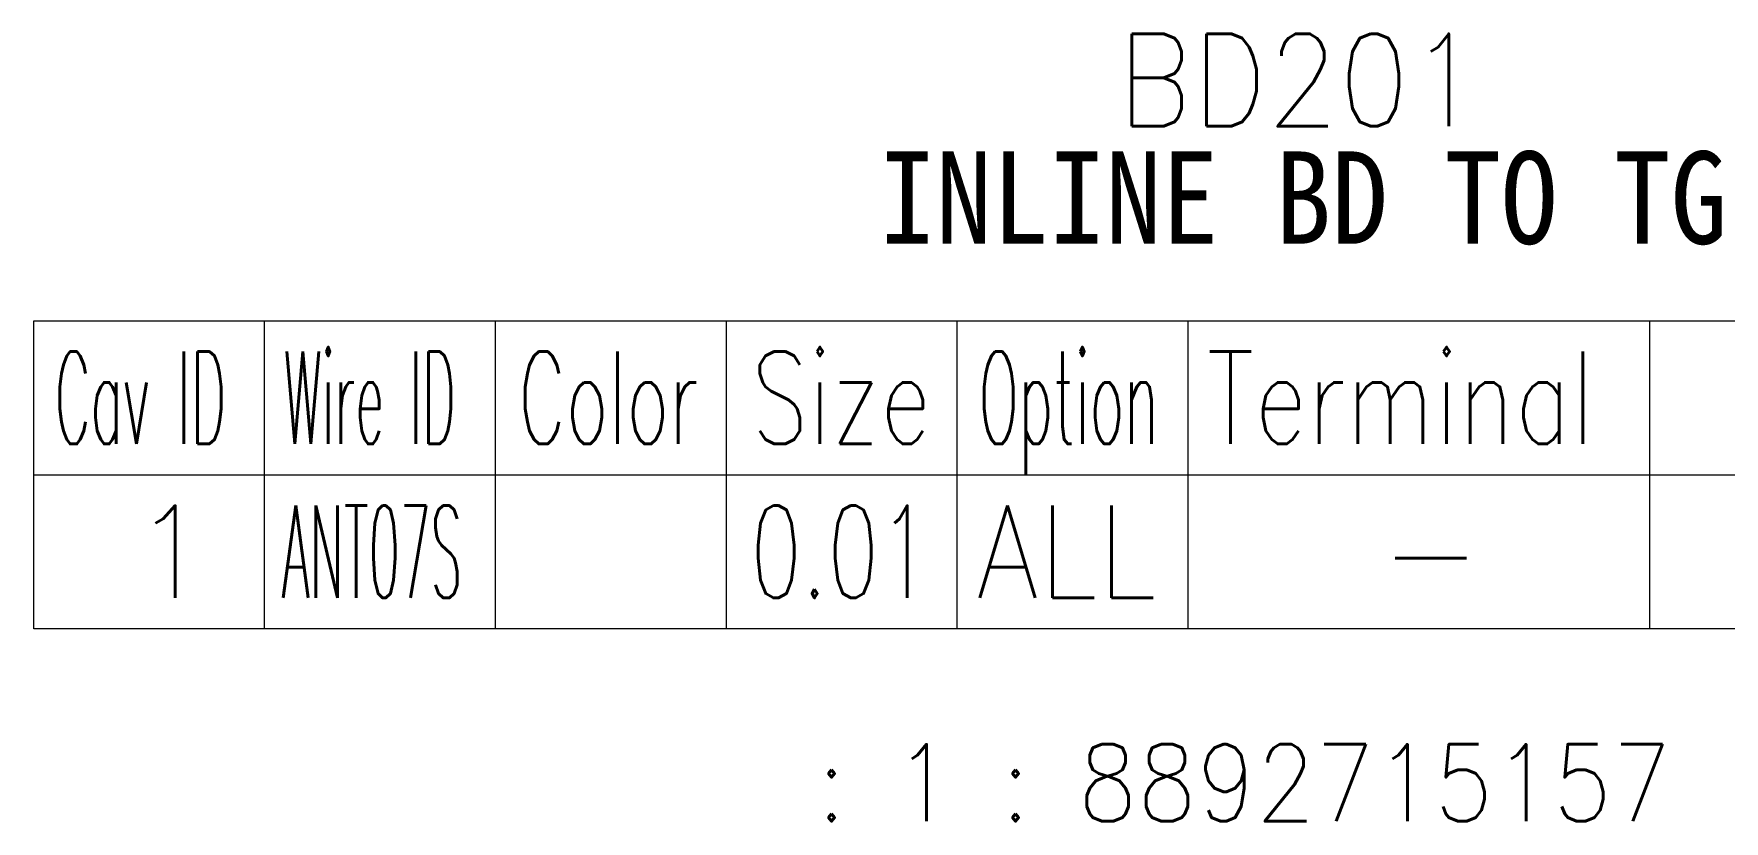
# Model space of a CAD drawing. Header units: inches. Extents: x 47316 to 59086, y 3141 to 11743.
# Drawn here: x 53521.2 to 53576.1, y 6098.7 to 6124.3 of the extents above; entities that cross this region are included whole.
import ezdxf

# ---------------------------------------------------------------- set-up
doc = ezdxf.new("R2010")
doc.units = ezdxf.units.IN
doc.header["$MEASUREMENT"] = 0
doc.styles.get("Standard").update_dxf_attribs({"font": ''})
doc.styles.get('Standard').set_extended_font_data('SimSun')

msp = doc.modelspace()

# ---------------------------------------------------------------- linework, layer by layer
at = {"color": 0, "linetype": 'Continuous', "lineweight": 15}
for p, q in [((53521.199, 6114.975), (53603.699, 6114.975)), ((53521.199, 6109.975), (53521.199, 6114.975)), ((53521.199, 6109.975), (53603.699, 6109.975))]:
    msp.add_line(p, q, dxfattribs=at)
at = {"color": 7, "linetype": 'Continuous', "lineweight": 15}
for p, q in [((53528.699, 6109.975), (53528.699, 6114.975)), ((53536.199, 6109.975), (53536.199, 6114.975)), ((53543.699, 6109.975), (53543.699, 6114.975)), ((53551.199, 6109.975), (53551.199, 6114.975)), ((53558.699, 6109.975), (53558.699, 6114.975)), ((53573.699, 6109.975), (53573.699, 6114.975))]:
    msp.add_line(p, q, dxfattribs=at)
at = {"color": 102, "linetype": 'Continuous', "lineweight": 15}
for p, q in [((53528.699, 6104.975), (53528.699, 6109.975)), ((53536.199, 6104.975), (53536.199, 6109.975)), ((53543.699, 6104.975), (53543.699, 6109.975)), ((53551.199, 6104.975), (53551.199, 6109.975)), ((53558.699, 6104.975), (53558.699, 6109.975)), ((53573.699, 6104.975), (53573.699, 6109.975))]:
    msp.add_line(p, q, dxfattribs=at)
at = {"color": 0, "linetype": 'Continuous', "lineweight": 15}
msp.add_lwpolyline([(53521.199, 6104.975), (53521.199, 6109.975), (53603.699, 6109.975), (53603.699, 6104.975)], close=True, dxfattribs=at)

# ---------------------------------------------------------------- texts
at = {"color": 6, "linetype": 'Continuous', "lineweight": 20, "char_height": 3, "attachment_point": 1}
for s, insert, width in [('\\Fromans.shx;\\W0.9000000000;\\T1.0000000000;\\o\\lBD201', (53556.407, 6124.293), 13.11429), ('\\f黑体|b0|i0|c1|p0;\\W0.9000000000;\\T1.0000000000;\\o\\lINLINE BD TO TG', (53548.661, 6120.475), 29.1236)]:
    msp.add_mtext(s, dxfattribs=dict(at, insert=insert, width=width))
at = {"color": 7, "linetype": 'Continuous', "lineweight": 15, "char_height": 3, "attachment_point": 1}
for s, insert, width in [('\\Fromans.shx;\\W0.4292452830;\\T1.0000000000;\\o\\lCav ID', (53521.883, 6113.975), 6.5), ('\\Fromans.shx;\\W0.4026548673;\\T1.0000000000;\\o\\lWire ID', (53529.315, 6113.975), 6.5), ('\\Fromans.shx;\\W0.5687500000;\\T1.0000000000;\\o\\lColor', (53536.943, 6113.975), 6.5), ('\\Fromans.shx;\\W0.7222222222;\\T1.0000000000;\\o\\lSize', (53544.509, 6113.975), 6.5), ('\\Fromans.shx;\\W0.4595959596;\\T1.0000000000;\\o\\lOption', (53551.896, 6113.975), 6.5), ('\\Fromans.shx;\\W0.7480916031;\\T1.0000000000;\\o\\lTerminal', (53559.306, 6113.975), 14), ('\\Fromans.shx;\\W1.0000000000;\\T1.0000000000;\\o\\l1', (53524.378, 6108.975), 2.85714)]:
    msp.add_mtext(s, dxfattribs=dict(at, insert=insert, width=width))
at = {"color": 21, "linetype": 'Continuous', "lineweight": 15, "char_height": 3, "attachment_point": 1}
for s, insert, width in [('\\Fromans.shx;\\W0.3922413793;\\T1.0000000000;\\o\\lANT07S', (53529.255, 6108.975), 6.5), ('\\Fromans.shx;\\W0.6500000000;\\T1.0000000000;\\o\\l0.01', (53544.478, 6108.975), 6.5), ('\\Fromans.shx;\\W1.0000000000;\\T1.0000000000;\\o\\l-', (53564.914, 6108.975), 3.71429)]:
    msp.add_mtext(s, dxfattribs=dict(at, insert=insert, width=width))
at = {"color": 140, "linetype": 'Continuous', "lineweight": 15, "insert": (53551.824, 6108.975), "char_height": 3, "width": 6.5, "attachment_point": 1}
msp.add_mtext('\\Fromans.shx;\\W0.8750000000;\\T1.0000000000;\\o\\lALL', dxfattribs=at)
at = {"color": 42, "linetype": 'Continuous', "lineweight": 15, "insert": (53545.092, 6101.225), "char_height": 2.5, "width": 34.71429, "attachment_point": 1}
msp.add_mtext('\\Fromans.shx;\\W0.9000000000;\\T1.0000000000;\\o\\l : 1 : 8892715157', dxfattribs=at)

doc.saveas('drawing.dxf')
